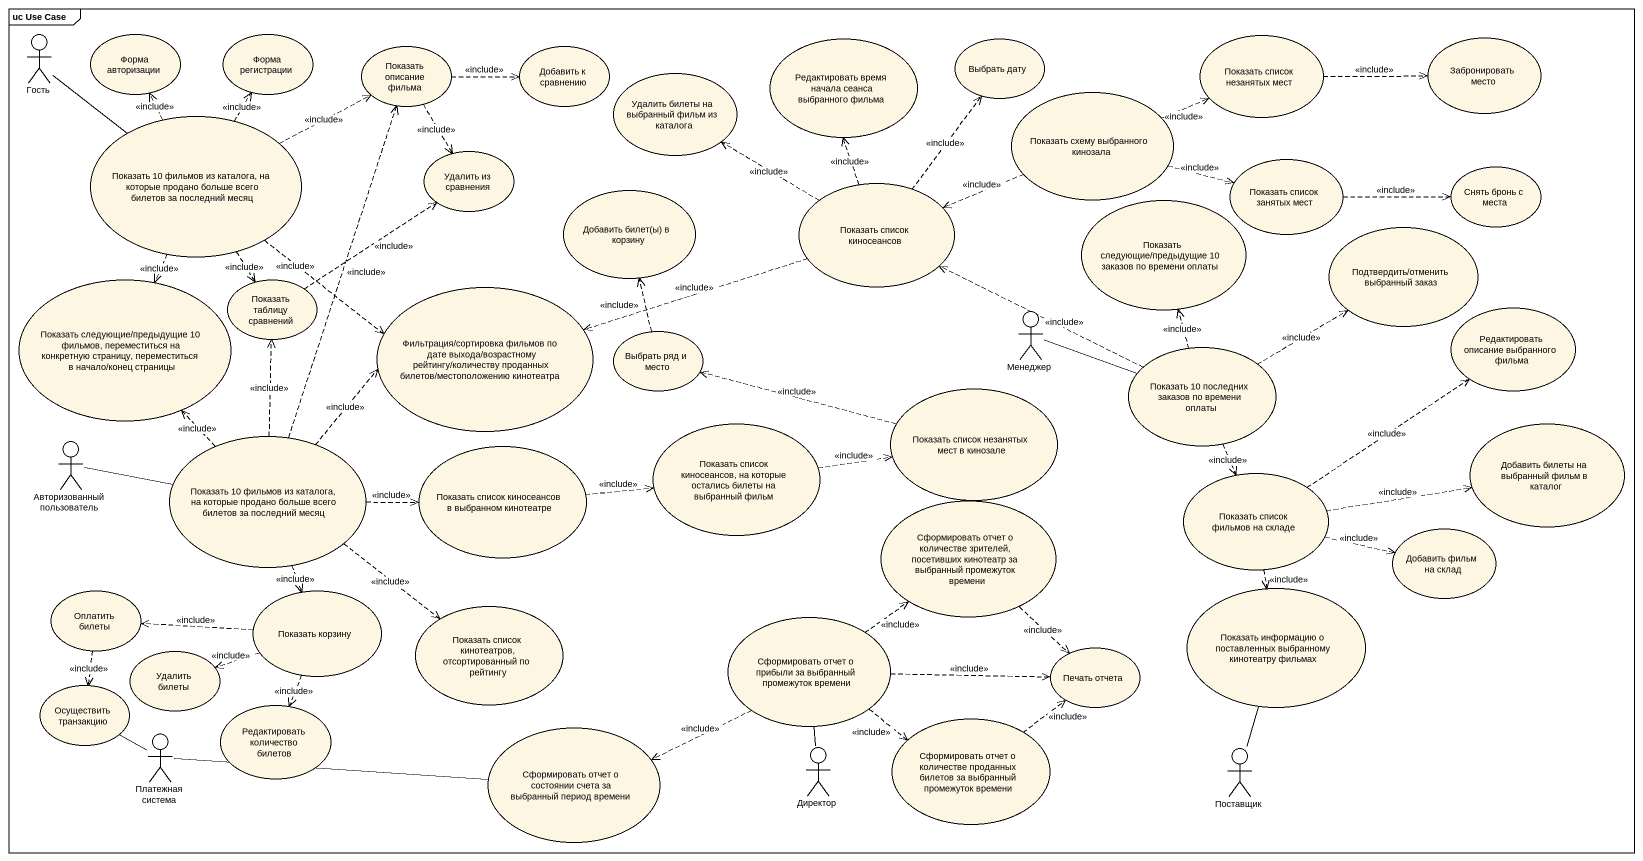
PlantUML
@startuml
mainframe uc Use Case
actor Гость
usecase "Форма авторизации" as Форма_авторизации
usecase "Форма регистрации" as Форма_регистрации
usecase "Показать описание фильма" as Показать_описание_фильма
usecase "Добавить к сравнению" as Добавить_к_сравнению
usecase "Редактировать время начала сеанса выбранного фильма" as Редактировать_время_начала
usecase "Выбрать дату" as Выбрать_дату
usecase "Показать список незанятых мест" as Показать_список_незанятых
usecase "Забронировать место" as Забронировать_место
usecase "Удалить билеты на выбранный фильм из каталога" as Удалить_билеты_на_выбранный
usecase "Показать 10 фильмов из каталога, на которые продано больше всего билетов за последний месяц" as Показать_10_фильмов_из
usecase "Показать схему выбранного кинозала" as Показать_схему_выбранного
usecase "Удалить из сравнения" as Удалить_из_сравнения
usecase "Показать список занятых мест" as Показать_список_занятых_мест
usecase "Снять бронь с места" as Снять_бронь_с_места
usecase "Добавить билет(ы) в корзину" as Добавить_билет_ы_в_корзину
usecase "Показать список киносеансов" as Показать_список_киносеансов
usecase "Показать следующие/предыдущие 10 заказов по времени оплаты" as Показать_следующие
usecase "Подтвердить/отменить выбранный заказ" as Подтвердить_отменить
usecase "Показать следующие/предыдущие 10 фильмов, переместиться на конкретную страницу, переместиться в начало/конец страницы" as Показать_следующие_2
usecase "Показать таблицу сравнений" as Показать_таблицу_сравнений
usecase "Фильтрация/сортировка фильмов по дате выхода/возрастному рейтингу/количеству проданных билетов/местоположению кинотеатра" as Фильтрация_сортировка
actor Менеджер
usecase "Редактировать описание выбранного фильма" as Редактировать_описание
usecase "Выбрать ряд и место" as Выбрать_ряд_и_место
usecase "Показать 10 последних заказов по времени оплаты" as Показать_10_последних
usecase "Показать список незанятых мест в кинозале" as Показать_список_незанятых_2
usecase "Показать 10 фильмов из каталога, на которые продано больше всего билетов за последний месяц" as Показать_10_фильмов_из_2
usecase "Показать список киносеансов, на которые остались билеты на выбранный фильм" as Показать_список_киносеансов_2
usecase "Добавить билеты на выбранный фильм в каталог" as Добавить_билеты_на
actor "Авторизованный пользователь" as Авторизованный_пользователь
usecase "Показать список киносеансов в выбранном кинотеатре" as Показать_список_киносеансов_3
usecase "Показать список фильмов на складе" as Показать_список_фильмов_на
usecase "Сформировать отчет о количестве зрителей, посетивших кинотеатр за выбранный промежуток времени" as Сформировать_отчет_о
usecase "Добавить фильм на склад" as Добавить_фильм_на_склад
usecase "Оплатить билеты" as Оплатить_билеты
usecase "Показать корзину" as Показать_корзину
usecase "Показать информацию о поставленных выбранному кинотеатру фильмах" as Показать_информацию_о
usecase "Показать список кинотеатров, отсортированный по рейтингу" as Показать_список_кинотеатров
usecase "Сформировать отчет о прибыли за выбранный промежуток времени" as Сформировать_отчет_о_2
usecase "Удалить билеты" as Удалить_билеты
usecase "Печать отчета" as Печать_отчета
usecase "Осуществить транзакцию" as Осуществить_транзакцию
usecase "Редактировать количество билетов" as Редактировать_количество
actor "Платежная система" as Платежная_система
usecase "Сформировать отчет о состоянии счета за выбранный период времени" as Сформировать_отчет_о_3
actor Директор
usecase "Сформировать отчет о количестве проданных билетов за выбранный промежуток времени" as Сформировать_отчет_о_4
actor Поставщик
Гость -- Показать_10_фильмов_из
Показать_описание_фильма .right.> Добавить_к_сравнению : <<include>>
Показать_описание_фильма ..> Удалить_из_сравнения : <<include>>
Показать_список_незанятых .right.> Забронировать_место : <<include>>
Показать_10_фильмов_из .up.> Форма_авторизации : <<include>>
Показать_10_фильмов_из .up.> Форма_регистрации : <<include>>
Показать_10_фильмов_из .right.> Показать_описание_фильма : <<include>>
Показать_10_фильмов_из ..> Показать_следующие_2 : <<include>>
Показать_10_фильмов_из ..> Показать_таблицу_сравнений : <<include>>
Показать_10_фильмов_из .right.> Фильтрация_сортировка : <<include>>
Показать_схему_выбранного .right.> Показать_список_незанятых : <<include>>
Показать_схему_выбранного .right.> Показать_список_занятых_мест : <<include>>
Показать_схему_выбранного .left.> Показать_список_киносеансов : <<include>>
Показать_список_занятых_мест .right.> Снять_бронь_с_места : <<include>>
Показать_список_киносеансов .up.> Редактировать_время_начала : <<include>>
Показать_список_киносеансов .up.> Выбрать_дату : <<include>>
Показать_список_киносеансов .left.> Удалить_билеты_на_выбранный : <<include>>
Показать_список_киносеансов .left.> Фильтрация_сортировка : <<include>>
Показать_таблицу_сравнений .up.> Удалить_из_сравнения : <<include>>
Менеджер -right- Показать_10_последних
Выбрать_ряд_и_место .up.> Добавить_билет_ы_в_корзину : <<include>>
Показать_10_последних .left.> Показать_список_киносеансов : <<include>>
Показать_10_последних .up.> Показать_следующие : <<include>>
Показать_10_последних .right.> Подтвердить_отменить : <<include>>
Показать_10_последних ..> Показать_список_фильмов_на : <<include>>
Показать_список_незанятых_2 .left.> Выбрать_ряд_и_место : <<include>>
Показать_10_фильмов_из_2 .up.> Показать_описание_фильма : <<include>>
Показать_10_фильмов_из_2 .up.> Показать_следующие_2 : <<include>>
Показать_10_фильмов_из_2 .up.> Показать_таблицу_сравнений : <<include>>
Показать_10_фильмов_из_2 .up.> Фильтрация_сортировка : <<include>>
Показать_10_фильмов_из_2 .right.> Показать_список_киносеансов_3 : <<include>>
Показать_10_фильмов_из_2 ..> Показать_корзину : <<include>>
Показать_10_фильмов_из_2 ..> Показать_список_кинотеатров : <<include>>
Показать_список_киносеансов_2 .right.> Показать_список_незанятых_2 : <<include>>
Авторизованный_пользователь -right- Показать_10_фильмов_из_2
Показать_список_киносеансов_3 .right.> Показать_список_киносеансов_2 : <<include>>
Показать_список_фильмов_на .up.> Редактировать_описание : <<include>>
Показать_список_фильмов_на .right.> Добавить_билеты_на : <<include>>
Показать_список_фильмов_на .right.> Добавить_фильм_на_склад : <<include>>
Показать_список_фильмов_на ..> Показать_информацию_о : <<include>>
Сформировать_отчет_о ..> Печать_отчета : <<include>>
Оплатить_билеты ..> Осуществить_транзакцию : <<include>>
Показать_корзину .left.> Оплатить_билеты : <<include>>
Показать_корзину .left.> Удалить_билеты : <<include>>
Показать_корзину ..> Редактировать_количество : <<include>>
Сформировать_отчет_о_2 .up.> Сформировать_отчет_о : <<include>>
Сформировать_отчет_о_2 .right.> Печать_отчета : <<include>>
Сформировать_отчет_о_2 .left.> Сформировать_отчет_о_3 : <<include>>
Сформировать_отчет_о_2 ..> Сформировать_отчет_о_4 : <<include>>
Осуществить_транзакцию -- Платежная_система
Платежная_система -right- Сформировать_отчет_о_3
Директор -up- Сформировать_отчет_о_2
Сформировать_отчет_о_4 .up.> Печать_отчета : <<include>>
Поставщик -up- Показать_информацию_о
@enduml
